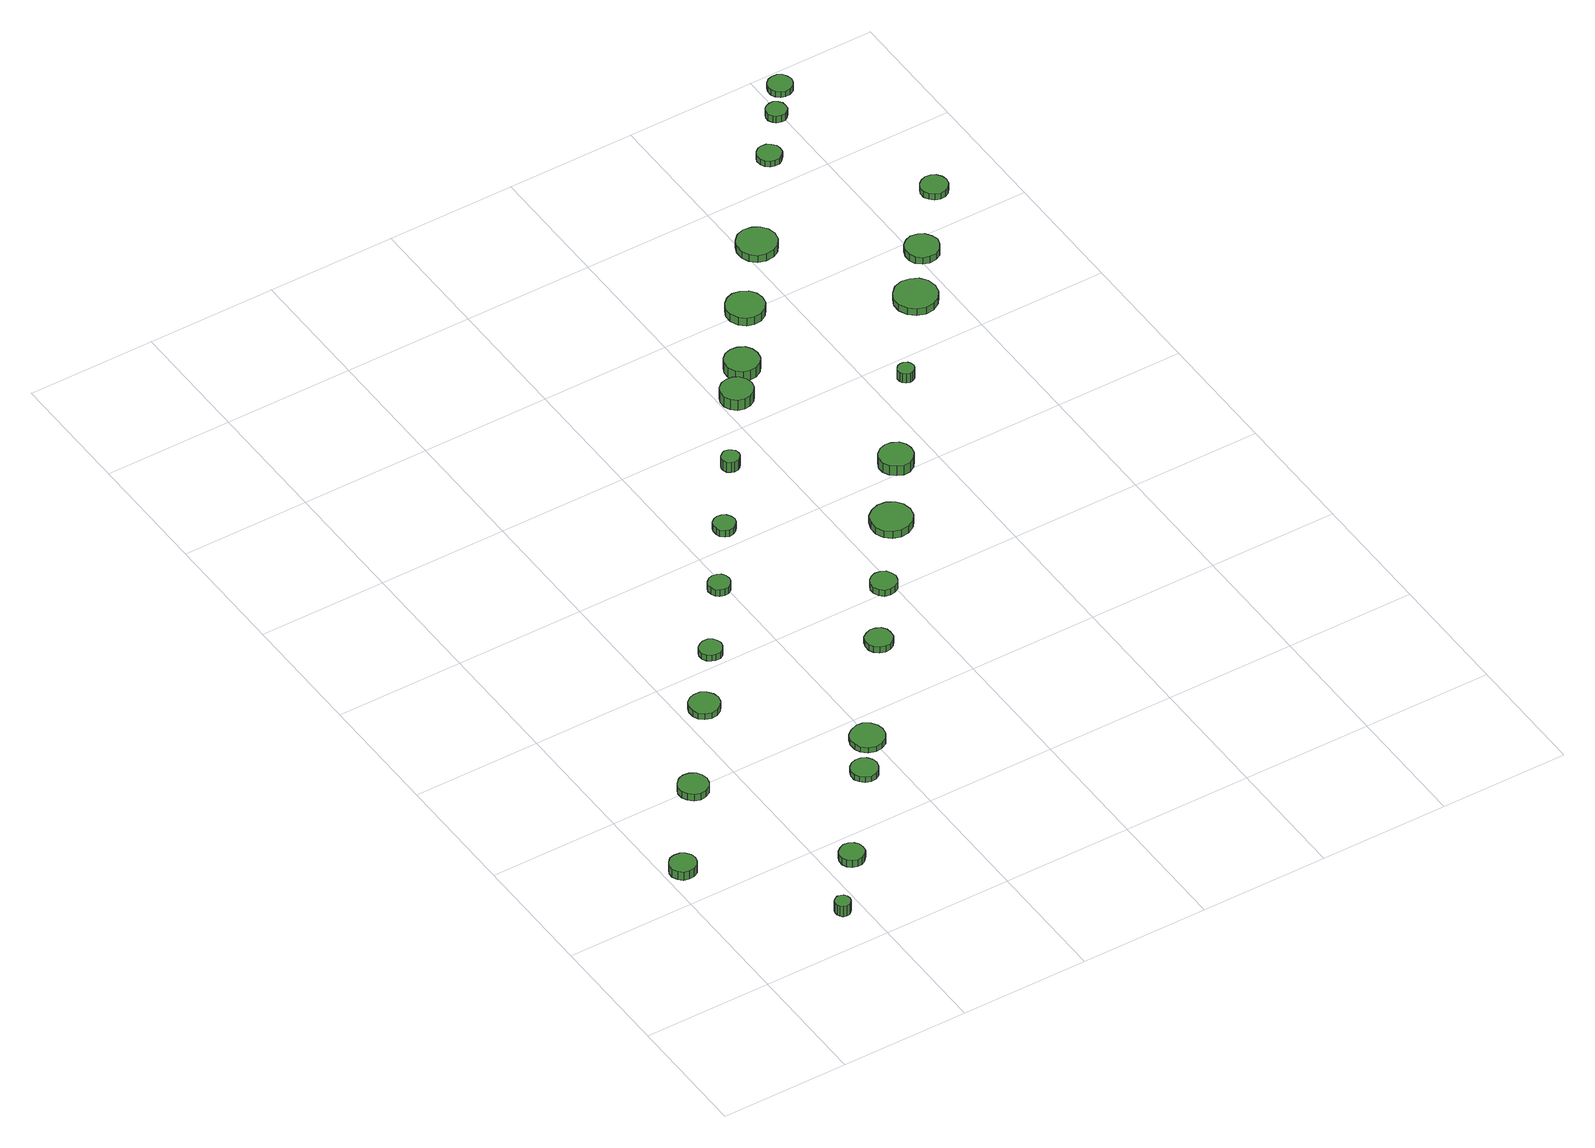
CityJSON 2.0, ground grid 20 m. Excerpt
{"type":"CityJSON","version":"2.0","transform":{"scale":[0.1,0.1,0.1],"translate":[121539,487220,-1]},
"CityObjects":{
"tree1":{"type":"SolitaryVegetationObject","attributes":{"function":"something"},"geometry":[{"type":"MultiSurface","lod":"1","boundaries":[[[0,1,2,3,4,5,6,7,8,9,10,11,12,13,14]],[[15,16,17,18,19,20,21,22,23,24,25,26,27,28,29]],[[0,29,28,1]],[[1,28,27,2]],[[2,27,26,3]],[[3,26,25,4]],[[4,25,24,5]],[[5,24,23,6]],[[6,23,22,7]],[[7,22,21,8]],[[8,21,20,9]],[[9,20,19,10]],[[10,19,18,11]],[[11,18,17,12]],[[12,17,16,13]],[[13,16,15,14]],[[14,15,29,0]]]}]},
"tree2":{"type":"SolitaryVegetationObject","attributes":{"function":"something"},"geometry":[{"type":"MultiSurface","lod":"1","boundaries":[[[30,31,32,33,34,35,36,37,38,39,40,41,42,43,44]],[[45,46,47,48,49,50,51,52,53,54,55,56,57,58,59]],[[30,59,58,31]],[[31,58,57,32]],[[32,57,56,33]],[[33,56,55,34]],[[34,55,54,35]],[[35,54,53,36]],[[36,53,52,37]],[[37,52,51,38]],[[38,51,50,39]],[[39,50,49,40]],[[40,49,48,41]],[[41,48,47,42]],[[42,47,46,43]],[[43,46,45,44]],[[44,45,59,30]]]}]},
"tree3":{"type":"SolitaryVegetationObject","attributes":{"function":"something"},"geometry":[{"type":"MultiSurface","lod":"1","boundaries":[[[60,61,62,63,64,65,66,67,68,69,70,71,72,73,74]],[[75,76,77,78,79,80,81,82,83,84,85,86,87,88,89]],[[60,89,88,61]],[[61,88,87,62]],[[62,87,86,63]],[[63,86,85,64]],[[64,85,84,65]],[[65,84,83,66]],[[66,83,82,67]],[[67,82,81,68]],[[68,81,80,69]],[[69,80,79,70]],[[70,79,78,71]],[[71,78,77,72]],[[72,77,76,73]],[[73,76,75,74]],[[74,75,89,60]]]}]},
"tree4":{"type":"SolitaryVegetationObject","attributes":{"function":"something"},"geometry":[{"type":"MultiSurface","lod":"1","boundaries":[[[90,91,92,93,94,95,96,97,98,99,100,101,102,103,104]],[[105,106,107,108,109,110,111,112,113,114,115,116,117,118,119]],[[90,119,118,91]],[[91,118,117,92]],[[92,117,116,93]],[[93,116,115,94]],[[94,115,114,95]],[[95,114,113,96]],[[96,113,112,97]],[[97,112,111,98]],[[98,111,110,99]],[[99,110,109,100]],[[100,109,108,101]],[[101,108,107,102]],[[102,107,106,103]],[[103,106,105,104]],[[104,105,119,90]]]}]},
"tree5":{"type":"SolitaryVegetationObject","attributes":{"function":"something"},"geometry":[{"type":"MultiSurface","lod":"1","boundaries":[[[120,121,122,123,124,125,126,127,128,129,130,131,132,133,134]],[[135,136,137,138,139,140,141,142,143,144,145,146,147,148,149]],[[120,149,148,121]],[[121,148,147,122]],[[122,147,146,123]],[[123,146,145,124]],[[124,145,144,125]],[[125,144,143,126]],[[126,143,142,127]],[[127,142,141,128]],[[128,141,140,129]],[[129,140,139,130]],[[130,139,138,131]],[[131,138,137,132]],[[132,137,136,133]],[[133,136,135,134]],[[134,135,149,120]]]}]},
"tree6":{"type":"SolitaryVegetationObject","attributes":{"function":"something"},"geometry":[{"type":"MultiSurface","lod":"1","boundaries":[[[150,151,152,153,154,155,156,157,158,159,160,161,162,163,164]],[[165,166,167,168,169,170,171,172,173,174,175,176,177,178,179]],[[150,179,178,151]],[[151,178,177,152]],[[152,177,176,153]],[[153,176,175,154]],[[154,175,174,155]],[[155,174,173,156]],[[156,173,172,157]],[[157,172,171,158]],[[158,171,170,159]],[[159,170,169,160]],[[160,169,168,161]],[[161,168,167,162]],[[162,167,166,163]],[[163,166,165,164]],[[164,165,179,150]]]}]},
"tree7":{"type":"SolitaryVegetationObject","attributes":{"function":"something"},"geometry":[{"type":"MultiSurface","lod":"1","boundaries":[[[180,181,182,183,184,185,186,187,188,189,190,191,192,193,194]],[[195,196,197,198,199,200,201,202,203,204,205,206,207,208,209]],[[180,209,208,181]],[[181,208,207,182]],[[182,207,206,183]],[[183,206,205,184]],[[184,205,204,185]],[[185,204,203,186]],[[186,203,202,187]],[[187,202,201,188]],[[188,201,200,189]],[[189,200,199,190]],[[190,199,198,191]],[[191,198,197,192]],[[192,197,196,193]],[[193,196,195,194]],[[194,195,209,180]]]}]},
"tree8":{"type":"SolitaryVegetationObject","attributes":{"function":"something"},"geometry":[{"type":"MultiSurface","lod":"1","boundaries":[[[210,211,212,213,214,215,216,217,218,219,220,221,222,223,224]],[[225,226,227,228,229,230,231,232,233,234,235,236,237,238,239]],[[210,239,238,211]],[[211,238,237,212]],[[212,237,236,213]],[[213,236,235,214]],[[214,235,234,215]],[[215,234,233,216]],[[216,233,232,217]],[[217,232,231,218]],[[218,231,230,219]],[[219,230,229,220]],[[220,229,228,221]],[[221,228,227,222]],[[222,227,226,223]],[[223,226,225,224]],[[224,225,239,210]]]}]},
"tree9":{"type":"SolitaryVegetationObject","attributes":{"function":"something"}},
"tree10":{"type":"SolitaryVegetationObject","attributes":{"function":"something"},"geometry":[{"type":"MultiSurface","lod":"1","boundaries":[[[240,241,242,243,244,245,246,247,248,249,250,251,252,253,254]],[[255,256,257,258,259,260,261,262,263,264,265,266,267,268,269]],[[240,269,268,241]],[[241,268,267,242]],[[242,267,266,243]],[[243,266,265,244]],[[244,265,264,245]],[[245,264,263,246]],[[246,263,262,247]],[[247,262,261,248]],[[248,261,260,249]],[[249,260,259,250]],[[250,259,258,251]],[[251,258,257,252]],[[252,257,256,253]],[[253,256,255,254]],[[254,255,269,240]]]}]},
"tree11":{"type":"SolitaryVegetationObject","attributes":{"function":"something"},"geometry":[{"type":"MultiSurface","lod":"1","boundaries":[[[270,271,272,273,274,275,276,277,278,279,280,281,282,283,284]],[[285,286,287,288,289,290,291,292,293,294,295,296,297,298,299]],[[270,299,298,271]],[[271,298,297,272]],[[272,297,296,273]],[[273,296,295,274]],[[274,295,294,275]],[[275,294,293,276]],[[276,293,292,277]],[[277,292,291,278]],[[278,291,290,279]],[[279,290,289,280]],[[280,289,288,281]],[[281,288,287,282]],[[282,287,286,283]],[[283,286,285,284]],[[284,285,299,270]]]}]},
"tree12":{"type":"SolitaryVegetationObject","attributes":{"function":"something"},"geometry":[{"type":"MultiSurface","lod":"1","boundaries":[[[300,301,302,303,304,305,306,307,308,309,310,311,312,313,314]],[[315,316,317,318,319,320,321,322,323,324,325,326,327,328,329]],[[300,329,328,301]],[[301,328,327,302]],[[302,327,326,303]],[[303,326,325,304]],[[304,325,324,305]],[[305,324,323,306]],[[306,323,322,307]],[[307,322,321,308]],[[308,321,320,309]],[[309,320,319,310]],[[310,319,318,311]],[[311,318,317,312]],[[312,317,316,313]],[[313,316,315,314]],[[314,315,329,300]]]}]},
"tree13":{"type":"SolitaryVegetationObject","attributes":{"function":"something"},"geometry":[{"type":"MultiSurface","lod":"1","boundaries":[[[330,331,332,333,334,335,336,337,338,339,340,341,342,343,344]],[[345,346,347,348,349,350,351,352,353,354,355,356,357,358,359]],[[330,359,358,331]],[[331,358,357,332]],[[332,357,356,333]],[[333,356,355,334]],[[334,355,354,335]],[[335,354,353,336]],[[336,353,352,337]],[[337,352,351,338]],[[338,351,350,339]],[[339,350,349,340]],[[340,349,348,341]],[[341,348,347,342]],[[342,347,346,343]],[[343,346,345,344]],[[344,345,359,330]]]}]},
"tree14":{"type":"SolitaryVegetationObject","attributes":{"function":"something"},"geometry":[{"type":"MultiSurface","lod":"1","boundaries":[[[360,361,362,363,364,365,366,367,368,369,370,371,372,373,374]],[[375,376,377,378,379,380,381,382,383,384,385,386,387,388,389]],[[360,389,388,361]],[[361,388,387,362]],[[362,387,386,363]],[[363,386,385,364]],[[364,385,384,365]],[[365,384,383,366]],[[366,383,382,367]],[[367,382,381,368]],[[368,381,380,369]],[[369,380,379,370]],[[370,379,378,371]],[[371,378,377,372]],[[372,377,376,373]],[[373,376,375,374]],[[374,375,389,360]]]}]},
"tree15":{"type":"SolitaryVegetationObject","attributes":{"function":"something"},"geometry":[{"type":"MultiSurface","lod":"1","boundaries":[[[390,391,392,393,394,395,396,397,398,399,400,401,402,403,404]],[[405,406,407,408,409,410,411,412,413,414,415,416,417,418,419]],[[390,419,418,391]],[[391,418,417,392]],[[392,417,416,393]],[[393,416,415,394]],[[394,415,414,395]],[[395,414,413,396]],[[396,413,412,397]],[[397,412,411,398]],[[398,411,410,399]],[[399,410,409,400]],[[400,409,408,401]],[[401,408,407,402]],[[402,407,406,403]],[[403,406,405,404]],[[404,405,419,390]]]}]},
"tree16":{"type":"SolitaryVegetationObject","attributes":{"function":"something"}},
"tree17":{"type":"SolitaryVegetationObject","attributes":{"function":"something"},"geometry":[{"type":"MultiSurface","lod":"1","boundaries":[[[420,421,422,423,424,425,426,427,428,429,430,431,432,433,434]],[[435,436,437,438,439,440,441,442,443,444,445,446,447,448,449]],[[420,449,448,421]],[[421,448,447,422]],[[422,447,446,423]],[[423,446,445,424]],[[424,445,444,425]],[[425,444,443,426]],[[426,443,442,427]],[[427,442,441,428]],[[428,441,440,429]],[[429,440,439,430]],[[430,439,438,431]],[[431,438,437,432]],[[432,437,436,433]],[[433,436,435,434]],[[434,435,449,420]]]}]},
"tree18":{"type":"SolitaryVegetationObject","attributes":{"function":"something"},"geometry":[{"type":"MultiSurface","lod":"1","boundaries":[[[450,451,452,453,454,455,456,457,458,459,460,461,462,463,464]],[[465,466,467,468,469,470,471,472,473,474,475,476,477,478,479]],[[450,479,478,451]],[[451,478,477,452]],[[452,477,476,453]],[[453,476,475,454]],[[454,475,474,455]],[[455,474,473,456]],[[456,473,472,457]],[[457,472,471,458]],[[458,471,470,459]],[[459,470,469,460]],[[460,469,468,461]],[[461,468,467,462]],[[462,467,466,463]],[[463,466,465,464]],[[464,465,479,450]]]}]},
"tree19":{"type":"SolitaryVegetationObject","attributes":{"function":"something"},"geometry":[{"type":"MultiSurface","lod":"1","boundaries":[[[480,481,482,483,484,485,486,487,488,489,490,491,492,493,494]],[[495,496,497,498,499,500,501,502,503,504,505,506,507,508,509]],[[480,509,508,481]],[[481,508,507,482]],[[482,507,506,483]],[[483,506,505,484]],[[484,505,504,485]],[[485,504,503,486]],[[486,503,502,487]],[[487,502,501,488]],[[488,501,500,489]],[[489,500,499,490]],[[490,499,498,491]],[[491,498,497,492]],[[492,497,496,493]],[[493,496,495,494]],[[494,495,509,480]]]}]},
"tree20":{"type":"SolitaryVegetationObject","attributes":{"function":"something"}},
"tree21":{"type":"SolitaryVegetationObject","attributes":{"function":"something"},"geometry":[{"type":"MultiSurface","lod":"1","boundaries":[[[510,511,512,513,514,515,516,517,518,519,520,521,522,523,524]],[[525,526,527,528,529,530,531,532,533,534,535,536,537,538,539]],[[510,539,538,511]],[[511,538,537,512]],[[512,537,536,513]],[[513,536,535,514]],[[514,535,534,515]],[[515,534,533,516]],[[516,533,532,517]],[[517,532,531,518]],[[518,531,530,519]],[[519,530,529,520]],[[520,529,528,521]],[[521,528,527,522]],[[522,527,526,523]],[[523,526,525,524]],[[524,525,539,510]]]}]},
"tree22":{"type":"SolitaryVegetationObject","attributes":{"function":"something"}},
"tree23":{"type":"SolitaryVegetationObject","attributes":{"function":"something"},"geometry":[{"type":"MultiSurface","lod":"1","boundaries":[[[540,541,542,543,544,545,546,547,548,549,550,551,552,553,554]],[[555,556,557,558,559,560,561,562,563,564,565,566,567,568,569]],[[540,569,568,541]],[[541,568,567,542]],[[542,567,566,543]],[[543,566,565,544]],[[544,565,564,545]],[[545,564,563,546]],[[546,563,562,547]],[[547,562,561,548]],[[548,561,560,549]],[[549,560,559,550]],[[550,559,558,551]],[[551,558,557,552]],[[552,557,556,553]],[[553,556,555,554]],[[554,555,569,540]]]}]},
"tree24":{"type":"SolitaryVegetationObject","attributes":{"function":"something"},"geometry":[{"type":"MultiSurface","lod":"1","boundaries":[[[570,571,572,573,574,575,576,577,578,579,580,581,582,583,584]],[[585,586,587,588,589,590,591,592,593,594,595,596,597,598,599]],[[570,599,598,571]],[[571,598,597,572]],[[572,597,596,573]],[[573,596,595,574]],[[574,595,594,575]],[[575,594,593,576]],[[576,593,592,577]],[[577,592,591,578]],[[578,591,590,579]],[[579,590,589,580]],[[580,589,588,581]],[[581,588,587,582]],[[582,587,586,583]],[[583,586,585,584]],[[584,585,599,570]]]}]},
"tree25":{"type":"SolitaryVegetationObject","attributes":{"function":"something"},"geometry":[{"type":"MultiSurface","lod":"1","boundaries":[[[600,601,602,603,604,605,606,607,608,609,610,611,612,613,614]],[[615,616,617,618,619,620,621,622,623,624,625,626,627,628,629]],[[600,629,628,601]],[[601,628,627,602]],[[602,627,626,603]],[[603,626,625,604]],[[604,625,624,605]],[[605,624,623,606]],[[606,623,622,607]],[[607,622,621,608]],[[608,621,620,609]],[[609,620,619,610]],[[610,619,618,611]],[[611,618,617,612]],[[612,617,616,613]],[[613,616,615,614]],[[614,615,629,600]]]}]},
"tree26":{"type":"SolitaryVegetationObject","attributes":{"function":"something"},"geometry":[{"type":"MultiSurface","lod":"1","boundaries":[[[630,631,632,633,634,635,636,637,638,639,640,641,642,643,644]],[[645,646,647,648,649,650,651,652,653,654,655,656,657,658,659]],[[630,659,658,631]],[[631,658,657,632]],[[632,657,656,633]],[[633,656,655,634]],[[634,655,654,635]],[[635,654,653,636]],[[636,653,652,637]],[[637,652,651,638]],[[638,651,650,639]],[[639,650,649,640]],[[640,649,648,641]],[[641,648,647,642]],[[642,647,646,643]],[[643,646,645,644]],[[644,645,659,630]]]}]},
"tree27":{"type":"SolitaryVegetationObject","attributes":{"function":"something"},"geometry":[{"type":"MultiSurface","lod":"1","boundaries":[[[660,661,662,663,664,665,666,667,668,669,670,671,672,673,674]],[[675,676,677,678,679,680,681,682,683,684,685,686,687,688,689]],[[660,689,688,661]],[[661,688,687,662]],[[662,687,686,663]],[[663,686,685,664]],[[664,685,684,665]],[[665,684,683,666]],[[666,683,682,667]],[[667,682,681,668]],[[668,681,680,669]],[[669,680,679,670]],[[670,679,678,671]],[[671,678,677,672]],[[672,677,676,673]],[[673,676,675,674]],[[674,675,689,660]]]}]},
"tree28":{"type":"SolitaryVegetationObject","attributes":{"function":"something"},"geometry":[{"type":"MultiSurface","lod":"1","boundaries":[[[690,691,692,693,694,695,696,697,698,699,700,701,702,703,704]],[[705,706,707,708,709,710,711,712,713,714,715,716,717,718,719]],[[690,719,718,691]],[[691,718,717,692]],[[692,717,716,693]],[[693,716,715,694]],[[694,715,714,695]],[[695,714,713,696]],[[696,713,712,697]],[[697,712,711,698]],[[698,711,710,699]],[[699,710,709,700]],[[700,709,708,701]],[[701,708,707,702]],[[702,707,706,703]],[[703,706,705,704]],[[704,705,719,690]]]}]},
"tree29":{"type":"SolitaryVegetationObject","attributes":{"function":"something"},"geometry":[{"type":"MultiSurface","lod":"1","boundaries":[[[720,721,722,723,724,725,726,727,728,729,730,731,732,733,734]],[[735,736,737,738,739,740,741,742,743,744,745,746,747,748,749]],[[720,749,748,721]],[[721,748,747,722]],[[722,747,746,723]],[[723,746,745,724]],[[724,745,744,725]],[[725,744,743,726]],[[726,743,742,727]],[[727,742,741,728]],[[728,741,740,729]],[[729,740,739,730]],[[730,739,738,731]],[[731,738,737,732]],[[732,737,736,733]],[[733,736,735,734]],[[734,735,749,720]]]}]},
"tree30":{"type":"SolitaryVegetationObject","attributes":{"function":"something"},"geometry":[{"type":"MultiSurface","lod":"1","boundaries":[[[750,751,752,753,754,755,756,757,758,759,760,761,762,763,764]],[[765,766,767,768,769,770,771,772,773,774,775,776,777,778,779]],[[750,779,778,751]],[[751,778,777,752]],[[752,777,776,753]],[[753,776,775,754]],[[754,775,774,755]],[[755,774,773,756]],[[756,773,772,757]],[[757,772,771,758]],[[758,771,770,759]],[[759,770,769,760]],[[760,769,768,761]],[[761,768,767,762]],[[762,767,766,763]],[[763,766,765,764]],[[764,765,779,750]]]}]}
},
"vertices":[
[50,265,21],[48,273,21],[43,280,21],[36,284,21],[27,285,21],[19,283,21],[13,277,21],[9,269,21],[9,261,21],[13,253,21],[19,247,21],[27,245,21],[36,246,21],[43,250,21],[48,257,21],[48,257,6],[43,250,6],[36,246,6],[27,245,6],[19,247,6],[13,253,6],[9,261,6],[9,269,6],[13,277,6],[19,283,6],[27,285,6],[36,284,6],[43,280,6],[48,273,6],[50,265,6],
[184,73,25],[183,78,25],[180,82,25],[176,84,25],[171,85,25],[166,83,25],[163,80,25],[161,75,25],[161,70,25],[163,66,25],[166,62,25],[171,61,25],[176,61,25],[180,64,25],[183,68,25],[183,68,6],[180,64,6],[176,61,6],[171,61,6],[166,62,6],[163,66,6],[161,70,6],[161,75,6],[163,80,6],[166,83,6],[171,85,6],[176,84,6],[180,82,6],[183,78,6],[184,73,6],
[155,399,18],[153,408,18],[148,416,18],[139,421,18],[130,422,18],[121,419,18],[114,412,18],[110,404,18],[110,394,18],[114,386,18],[121,379,18],[130,376,18],[139,377,18],[148,382,18],[153,390,18],[153,390,6],[148,382,6],[139,377,6],[130,376,6],[121,379,6],[114,386,6],[110,394,6],[110,404,6],[114,412,6],[121,419,6],[130,422,6],[139,421,6],[148,416,6],[153,408,6],[155,399,6],
[261,158,19],[260,166,19],[255,172,19],[248,176,19],[240,177,19],[233,174,19],[227,169,19],[224,162,19],[224,154,19],[227,147,19],[233,142,19],[240,139,19],[248,140,19],[255,144,19],[260,150,19],[260,150,6],[255,144,6],[248,140,6],[240,139,6],[233,142,6],[227,147,6],[224,154,6],[224,162,6],[227,169,6],[233,174,6],[240,177,6],[248,176,6],[255,172,6],[260,166,6],[261,158,6],
[261,534,17],[259,543,17],[253,551,17],[245,556,17],[235,557,17],[226,554,17],[219,548,17],[215,539,17],[215,529,17],[219,520,17],[226,514,17],[235,511,17],[245,512,17],[253,517,17],[259,525,17],[259,525,6],[253,517,6],[245,512,6],[235,511,6],[226,514,6],[219,520,6],[215,529,6],[215,539,6],[219,548,6],[226,554,6],[235,557,6],[245,556,6],[253,551,6],[259,543,6],[261,534,6],
[375,300,16],[373,308,16],[368,315,16],[361,319,16],[352,320,16],[344,317,16],[338,312,16],[334,304,16],[334,295,16],[338,288,16],[344,282,16],[352,279,16],[361,280,16],[368,284,16],[373,291,16],[373,291,6],[368,284,6],[361,280,6],[352,279,6],[344,282,6],[338,288,6],[334,295,6],[334,304,6],[338,312,6],[344,317,6],[352,320,6],[361,319,6],[368,315,6],[373,308,6],[375,300,6],
[326,627,17],[324,634,17],[320,640,17],[314,644,17],[306,644,17],[300,642,17],[294,637,17],[291,631,17],[291,623,17],[294,617,17],[300,612,17],[306,610,17],[314,610,17],[320,614,17],[324,620,17],[324,620,6],[320,614,6],[314,610,6],[306,610,6],[300,612,6],[294,617,6],[291,623,6],[291,631,6],[294,637,6],[300,642,6],[306,644,6],[314,644,6],[320,640,6],[324,634,6],[326,627,6],
[420,354,16],[418,364,16],[412,373,16],[402,379,16],[392,380,16],[381,376,16],[373,369,16],[369,359,16],[369,348,16],[373,339,16],[381,331,16],[392,328,16],[402,329,16],[412,334,16],[418,343,16],[418,343,6],[412,334,6],[402,329,6],[392,328,6],[381,331,6],[373,339,6],[369,348,6],[369,359,6],[373,369,6],[381,376,6],[392,380,6],[402,379,6],[412,373,6],[418,364,6],[420,354,6],
[408,734,18],[407,741,18],[403,747,18],[397,750,18],[390,751,18],[383,749,18],[378,744,18],[375,738,18],[375,731,18],[378,724,18],[383,720,18],[390,718,18],[397,718,18],[403,722,18],[407,728,18],[407,728,6],[403,722,6],[397,718,6],[390,718,6],[383,720,6],[378,724,6],[375,731,6],[375,738,6],[378,744,6],[383,749,6],[390,751,6],[397,750,6],[403,747,6],[407,741,6],[408,734,6],
[538,517,17],[537,525,17],[532,532,17],[524,536,17],[516,537,17],[508,534,17],[501,529,17],[498,521,17],[498,512,17],[501,505,17],[508,499,17],[516,496,17],[524,497,17],[532,501,17],[537,508,17],[537,508,6],[532,501,6],[524,497,6],[516,496,6],[508,499,6],[501,505,6],[498,512,6],[498,521,6],[501,529,6],[508,534,6],[516,537,6],[524,536,6],[532,532,6],[537,525,6],[538,517,6],
[482,835,18],[480,842,18],[476,848,18],[470,851,18],[463,852,18],[457,850,18],[451,845,18],[449,839,18],[449,832,18],[451,825,18],[457,821,18],[463,818,18],[470,819,18],[476,823,18],[480,828,18],[480,828,6],[476,823,6],[470,819,6],[463,818,6],[457,821,6],[451,825,6],[449,832,6],[449,839,6],[451,845,6],[457,850,6],[463,852,6],[470,851,6],[476,848,6],[480,842,6],[482,835,6],
[608,613,17],[606,621,17],[602,628,17],[594,632,17],[586,633,17],[578,630,17],[572,625,17],[568,617,17],[568,609,17],[572,601,17],[578,595,17],[586,593,17],[594,594,17],[602,598,17],[606,605,17],[606,605,6],[602,598,6],[594,594,6],[586,593,6],[578,595,6],[572,601,6],[568,609,6],[568,617,6],[572,625,6],[578,630,6],[586,633,6],[594,632,6],[602,628,6],[606,621,6],[608,613,6],
[557,941,25],[556,947,25],[552,951,25],[548,954,25],[542,955,25],[537,953,25],[532,949,25],[530,944,25],[530,939,25],[532,933,25],[537,930,25],[542,928,25],[548,929,25],[552,931,25],[556,936,25],[556,936,6],[552,931,6],[548,929,6],[542,928,6],[537,930,6],[532,933,6],[530,939,6],[530,944,6],[532,949,6],[537,953,6],[542,955,6],[548,954,6],[552,951,6],[556,947,6],[557,941,6],
[700,718,19],[697,731,19],[690,741,19],[678,748,19],[665,749,19],[653,745,19],[643,737,19],[638,725,19],[638,711,19],[643,699,19],[653,691,19],[665,687,19],[678,688,19],[690,695,19],[697,705,19],[697,705,6],[690,695,6],[678,688,6],[665,687,6],[653,691,6],[643,699,6],[638,711,6],[638,725,6],[643,737,6],[653,745,6],[665,749,6],[678,748,6],[690,741,6],[697,731,6],[700,718,6],
[652,1055,25],[650,1065,25],[644,1074,25],[635,1079,25],[625,1080,25],[615,1077,25],[607,1070,25],[603,1061,25],[603,1050,25],[607,1041,25],[615,1034,25],[625,1031,25],[635,1032,25],[644,1037,25],[650,1045,25],[650,1045,6],[644,1037,6],[635,1032,6],[625,1031,6],[615,1034,6],[607,1041,6],[603,1050,6],[603,1061,6],[607,1070,6],[615,1077,6],[625,1080,6],[635,1079,6],[644,1074,6],[650,1065,6],[652,1055,6],
[767,820,24],[765,830,24],[759,839,24],[749,844,24],[739,845,24],[729,842,24],[721,835,24],[716,825,24],[716,815,24],[721,805,24],[729,798,24],[739,794,24],[749,795,24],[759,801,24],[765,809,24],[765,809,6],[759,801,6],[749,795,6],[739,794,6],[729,798,6],[721,805,6],[716,815,6],[716,825,6],[721,835,6],[729,842,6],[739,845,6],[749,844,6],[759,839,6],[765,830,6],[767,820,6],
[693,1104,24],[691,1115,24],[685,1124,24],[675,1129,24],[664,1130,24],[654,1127,24],[646,1120,24],[641,1110,24],[641,1099,24],[646,1089,24],[654,1081,24],[664,1078,24],[675,1079,24],[685,1085,24],[691,1093,24],[691,1093,6],[685,1085,6],[675,1079,6],[664,1078,6],[654,1081,6],[646,1089,6],[641,1099,6],[641,1110,6],[646,1120,6],[654,1127,6],[664,1130,6],[675,1129,6],[685,1124,6],[691,1115,6],[693,1104,6],
[764,1202,20],[762,1213,20],[755,1223,20],[744,1229,20],[732,1231,20],[721,1227,20],[712,1219,20],[707,1208,20],[707,1196,20],[712,1184,20],[721,1176,20],[732,1173,20],[744,1174,20],[755,1180,20],[762,1190,20],[762,1190,6],[755,1180,6],[744,1174,6],[732,1173,6],[721,1176,6],[712,1184,6],[707,1196,6],[707,1208,6],[712,1219,6],[721,1227,6],[732,1231,6],[744,1229,6],[755,1223,6],[762,1213,6],[764,1202,6],
[864,965,23],[863,970,23],[860,974,23],[855,977,23],[850,977,23],[845,976,23],[841,972,23],[839,968,23],[839,962,23],[841,958,23],[845,954,23],[850,952,23],[855,953,23],[860,956,23],[863,960,23],[863,960,6],[860,956,6],[855,953,6],[850,952,6],[845,954,6],[841,958,6],[839,962,6],[839,968,6],[841,972,6],[845,976,6],[850,977,6],[855,977,6],[860,974,6],[863,970,6],[864,965,6],
[852,1306,19],[849,1318,19],[842,1328,19],[831,1334,19],[818,1336,19],[806,1332,19],[797,1323,19],[792,1312,19],[792,1299,19],[797,1288,19],[806,1279,19],[818,1276,19],[831,1277,19],[842,1283,19],[849,1293,19],[849,1293,6],[842,1283,6],[831,1277,6],[818,1276,6],[806,1279,6],[797,1288,6],[792,1299,6],[792,1312,6],[797,1323,6],[806,1332,6],[818,1336,6],[831,1334,6],[842,1328,6],[849,1318,6],[852,1306,6],
[983,1093,18],[980,1107,18],[972,1118,18],[960,1124,18],[947,1126,18],[934,1122,18],[924,1112,18],[918,1100,18],[918,1087,18],[924,1074,18],[934,1065,18],[947,1061,18],[960,1062,18],[972,1069,18],[980,1080,18],[980,1080,6],[972,1069,6],[960,1062,6],[947,1061,6],[934,1065,6],[924,1074,6],[918,1087,6],[918,1100,6],[924,1112,6],[934,1122,6],[947,1126,6],[960,1124,6],[972,1118,6],[980,1107,6],[983,1093,6],
[1038,1173,18],[1035,1183,18],[1029,1192,18],[1020,1197,18],[1009,1199,18],[999,1195,18],[991,1188,18],[987,1178,18],[987,1168,18],[991,1158,18],[999,1151,18],[1009,1148,18],[1020,1149,18],[1029,1154,18],[1035,1163,18],[1035,1163,6],[1029,1154,6],[1020,1149,6],[1009,1148,6],[999,1151,6],[991,1158,6],[987,1168,6],[987,1178,6],[991,1188,6],[999,1195,6],[1009,1199,6],[1020,1197,6],[1029,1192,6],[1035,1183,6],[1038,1173,6],
[955,1453,18],[954,1460,18],[949,1466,18],[943,1470,18],[935,1471,18],[928,1469,18],[922,1464,18],[919,1457,18],[919,1449,18],[922,1442,18],[928,1437,18],[935,1435,18],[943,1435,18],[949,1439,18],[954,1445,18],[954,1445,7],[949,1439,7],[943,1435,7],[935,1435,7],[928,1437,7],[922,1442,7],[919,1449,7],[919,1457,7],[922,1464,7],[928,1469,7],[935,1471,7],[943,1470,7],[949,1466,7],[954,1460,7],[955,1453,7],
[1009,1523,20],[1008,1529,20],[1004,1534,20],[998,1538,20],[992,1538,20],[985,1536,20],[981,1532,20],[978,1526,20],[978,1519,20],[981,1513,20],[985,1509,20],[992,1507,20],[998,1507,20],[1004,1511,20],[1008,1516,20],[1008,1516,8],[1004,1511,8],[998,1507,8],[992,1507,8],[985,1509,8],[981,1513,8],[978,1519,8],[978,1526,8],[981,1532,8],[985,1536,8],[992,1538,8],[998,1538,8],[1004,1534,8],[1008,1529,8],[1009,1523,8],
[1117,1273,17],[1115,1281,17],[1110,1288,17],[1103,1292,17],[1094,1293,17],[1086,1290,17],[1080,1285,17],[1076,1277,17],[1076,1268,17],[1080,1261,17],[1086,1255,17],[1094,1252,17],[1103,1253,17],[1110,1257,17],[1115,1264,17],[1115,1264,6],[1110,1257,6],[1103,1253,6],[1094,1252,6],[1086,1255,6],[1080,1261,6],[1076,1268,6],[1076,1277,6],[1080,1285,6],[1086,1290,6],[1094,1293,6],[1103,1292,6],[1110,1288,6],[1115,1281,6],[1117,1273,6],
[1047,1567,18],[1045,1574,18],[1041,1581,18],[1034,1585,18],[1026,1585,18],[1019,1583,18],[1013,1578,18],[1010,1571,18],[1010,1563,18],[1013,1556,18],[1019,1551,18],[1026,1548,18],[1034,1549,18],[1041,1553,18],[1045,1559,18],[1045,1559,8],[1041,1553,8],[1034,1549,8],[1026,1548,8],[1019,1551,8],[1013,1556,8],[1010,1563,8],[1010,1571,8],[1013,1578,8],[1019,1583,8],[1026,1585,8],[1034,1585,8],[1041,1581,8],[1045,1574,8],[1047,1567,8]
]}
